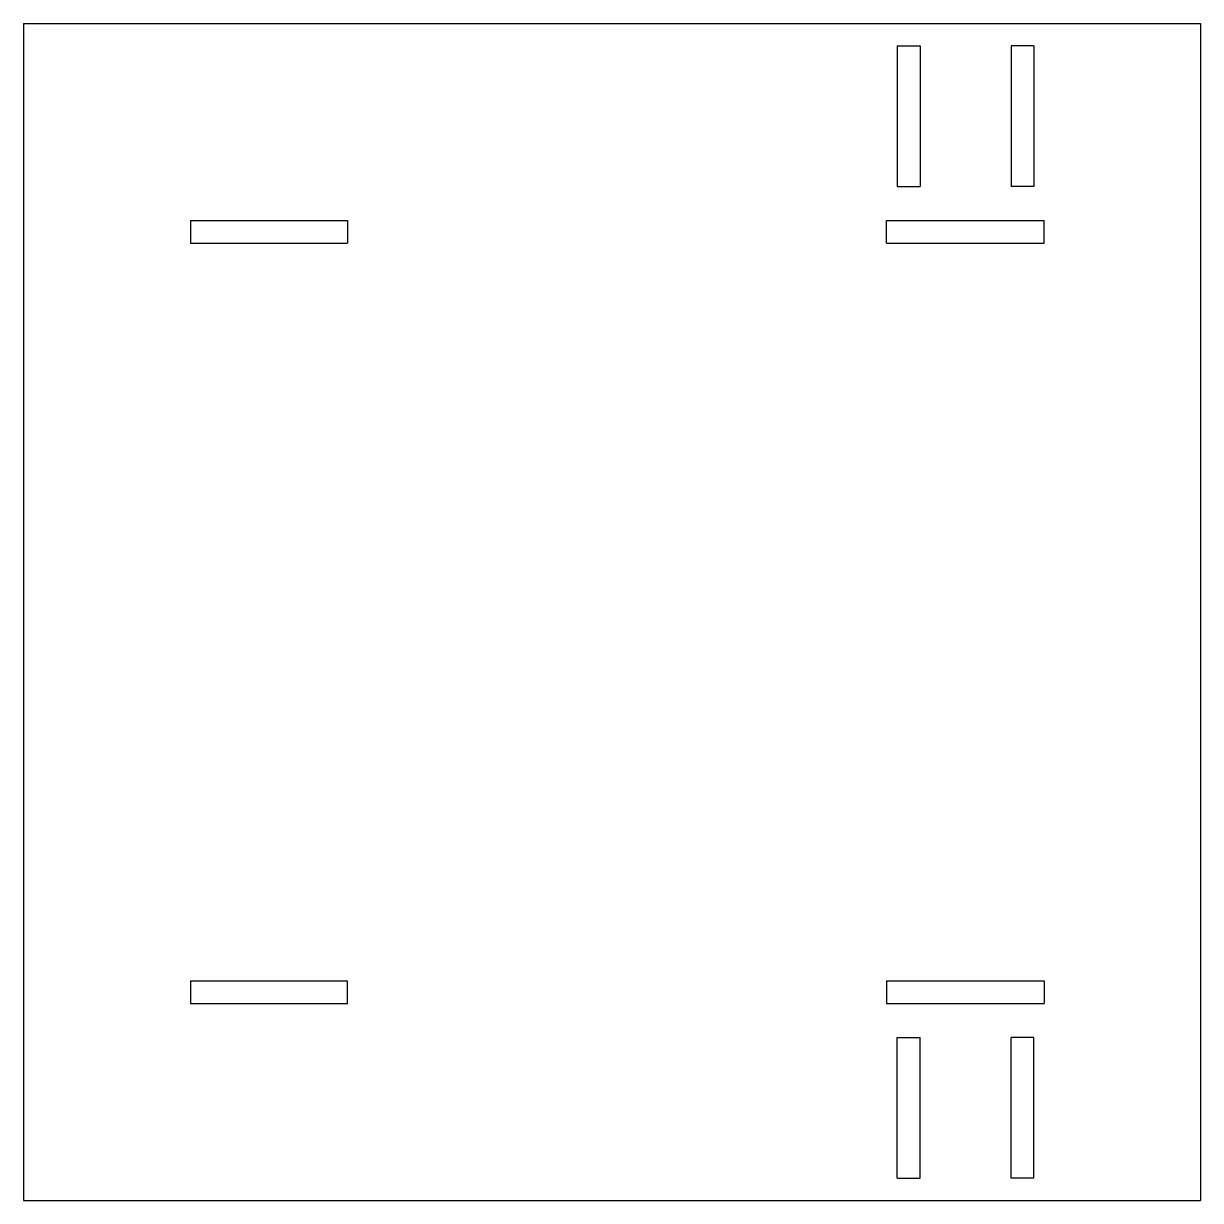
# Model space of a CAD drawing. Extents: x -76 to 76, y -153 to 0.
import ezdxf

# ---------------------------------------------------------------- set-up
doc = ezdxf.new("R2010")
doc.units = 0
doc.header["$MEASUREMENT"] = 0
doc.layers.add('VISIBLE', color=7, linetype='CONTINUOUS')

msp = doc.modelspace()

# ---------------------------------------------------------------- linework, layer by layer
at = {"layer": 'VISIBLE'}
for p, q in [((-76.48, -0.21), (-62.7, -0.21)), ((-76.48, -0.21), (-76.48, -152.61)), ((-62.7, -0.21), (-54.7, -0.21)), ((-54.7, -0.21), (-4, -0.21)), ((-4, -0.21), (4, -0.21)), ((4, -0.21), (75.92, -0.21)), ((75.92, -0.21), (75.92, -152.61)), ((36.67, -3.09), (36.67, -21.3)), ((36.67, -3.09), (39.61, -3.09)), ((39.61, -3.09), (39.61, -21.3)), ((51.4, -3.09), (51.4, -21.3)), ((54.34, -3.09), (51.4, -3.09)), ((54.34, -3.09), (54.34, -21.3)), ((36.67, -21.3), (39.61, -21.3)), ((54.34, -21.3), (51.4, -21.3)), ((-54.85, -25.69), (-54.85, -28.65)), ((-54.85, -25.69), (-34.51, -25.69)), ((-34.51, -25.69), (-34.51, -28.65)), ((35.26, -28.65), (35.26, -25.69)), ((35.26, -25.69), (55.69, -25.69)), ((55.69, -28.65), (55.69, -25.69)), ((-54.85, -28.65), (-34.51, -28.65)), ((35.26, -28.65), (55.69, -28.65)), ((-54.85, -124.16), (-54.85, -127.12)), ((-54.85, -124.16), (-34.51, -124.16)), ((-34.51, -127.12), (-34.51, -124.16)), ((35.26, -124.16), (35.26, -127.12)), ((35.26, -124.16), (55.69, -124.16)), ((55.69, -124.16), (55.69, -127.12)), ((-54.85, -127.12), (-34.51, -127.12)), ((35.26, -127.12), (55.69, -127.12)), ((36.67, -149.72), (36.67, -131.51)), ((36.67, -131.51), (39.61, -131.51)), ((39.61, -149.72), (39.61, -131.51)), ((54.34, -131.51), (51.4, -131.51)), ((51.4, -149.72), (51.4, -131.51)), ((54.34, -149.72), (54.34, -131.51)), ((36.67, -149.72), (39.61, -149.72)), ((54.34, -149.72), (51.4, -149.72)), ((-76.48, -152.61), (-62.7, -152.61)), ((-62.7, -152.61), (-54.7, -152.61)), ((-54.7, -152.61), (-4, -152.61)), ((-4, -152.61), (4, -152.61)), ((4, -152.61), (75.92, -152.61))]:
    msp.add_line(p, q, dxfattribs=at)

doc.saveas('drawing.dxf')
